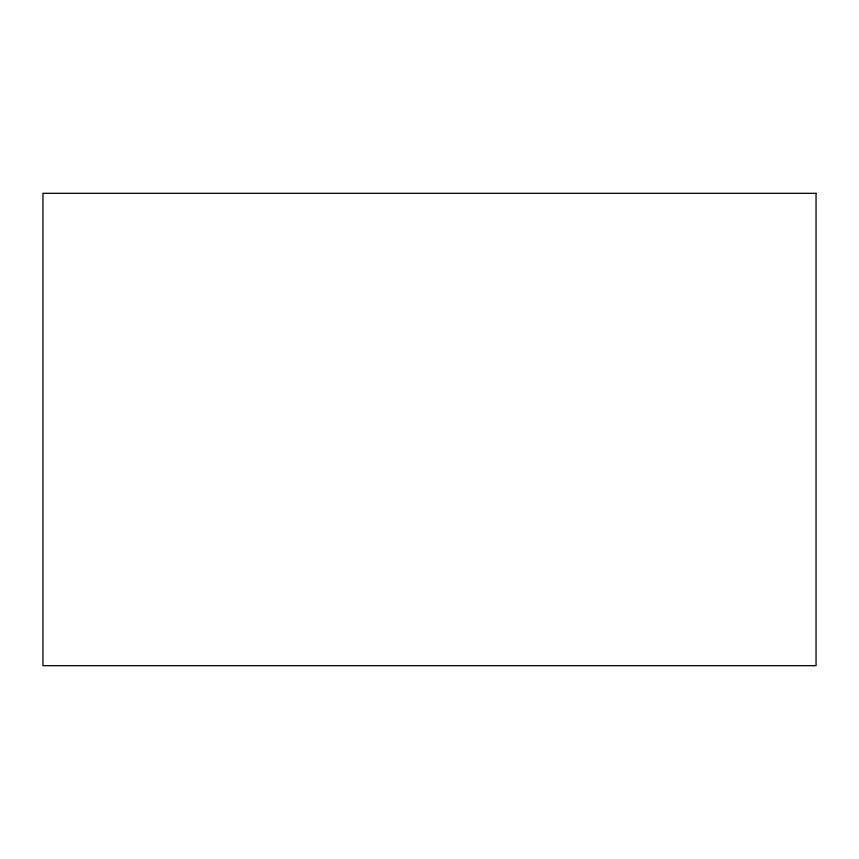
<?xml version="1.0" encoding="UTF-8"?>
<svg xmlns="http://www.w3.org/2000/svg" width="859" height="859" viewBox="0 0 859 859"><rect width="100%" height="100%" fill="white"/><g stroke="black" fill="none" stroke-linecap="round" stroke-linejoin="round"><path stroke-width="1.29" d="M816.05 193.318L42.95 193.318L42.95 665.682L816.05 665.682L816.05 193.318"/></g></svg>
